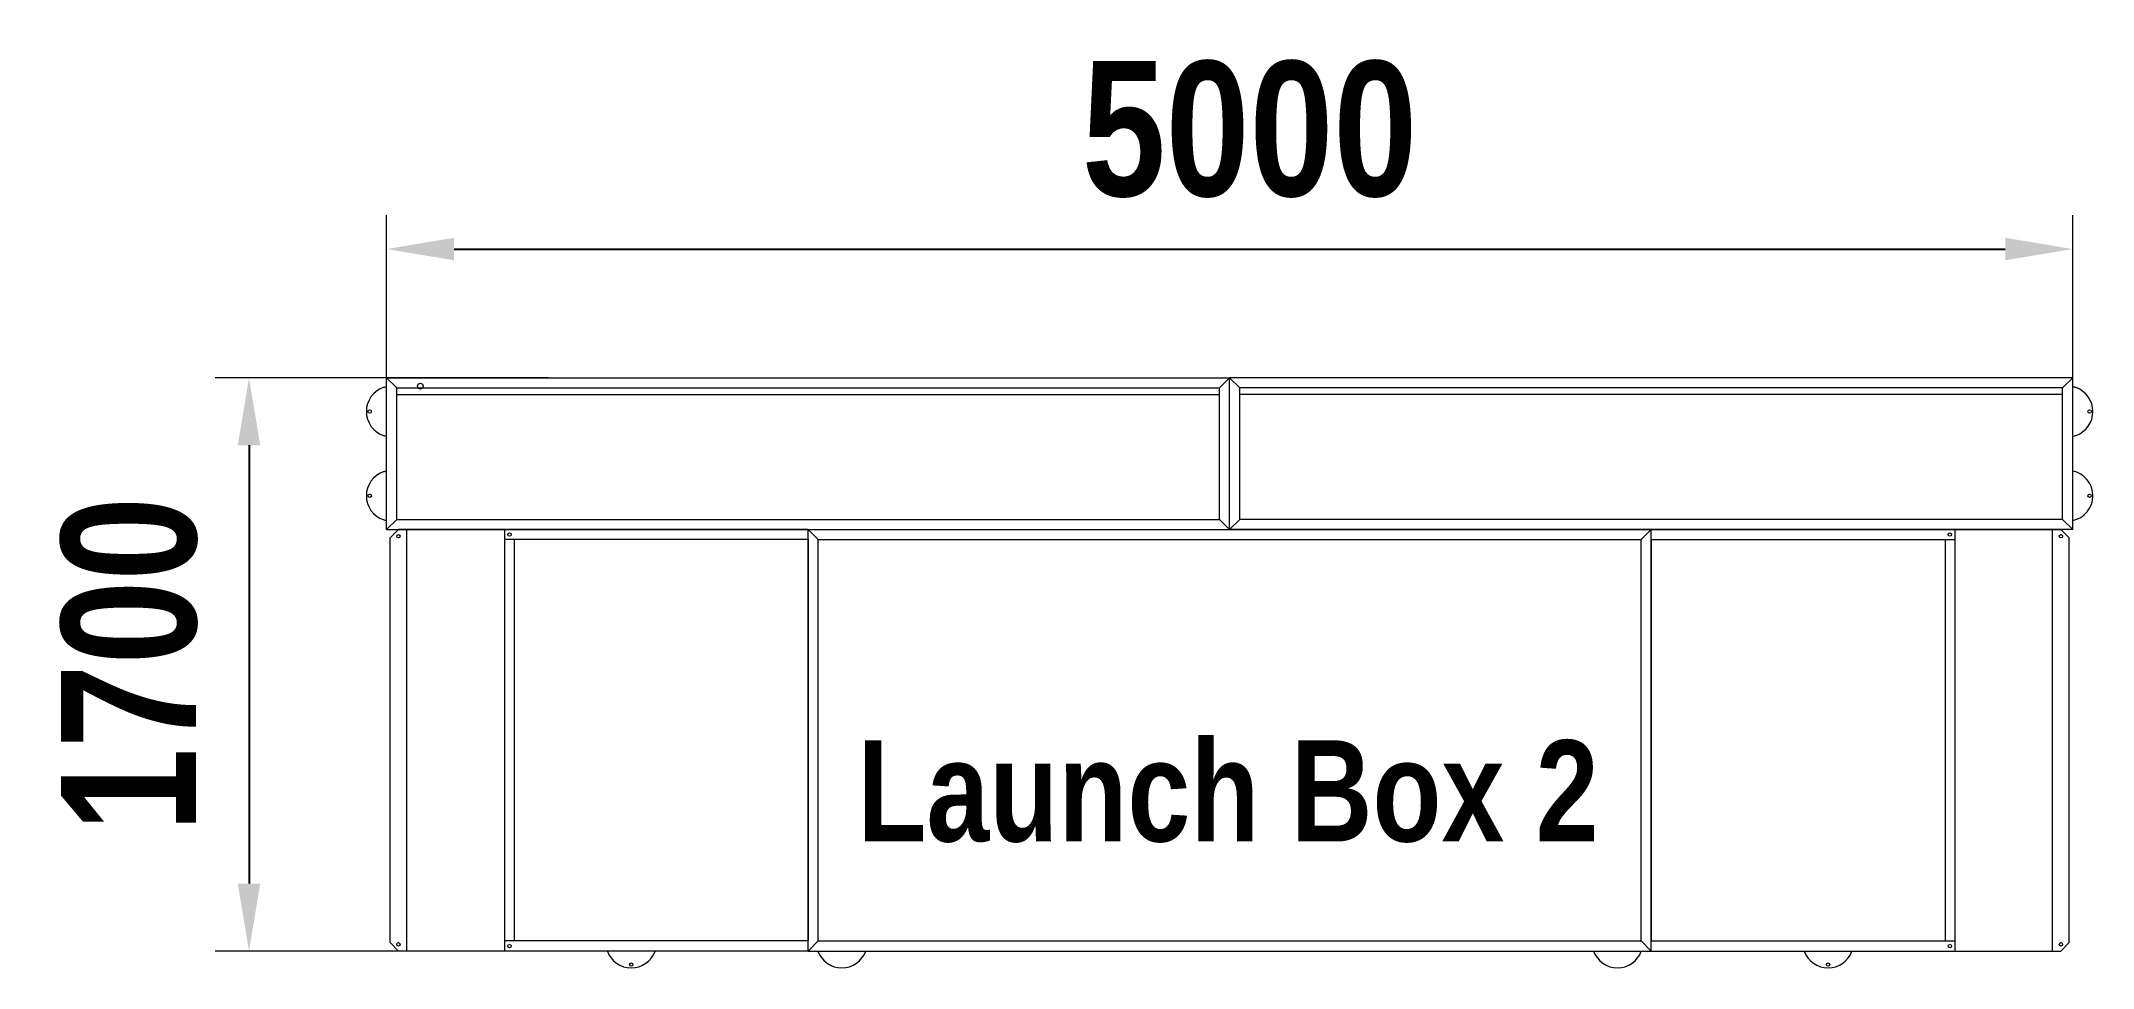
# Model space of a CAD drawing. Header units: millimetres. Extents: x 75792 to 81877, y -3087 to -339.
import ezdxf

# ---------------------------------------------------------------- set-up
doc = ezdxf.new("R2010")
doc.units = ezdxf.units.MM
doc.layers.add('DiKom', color=7, linetype='Continuous')
doc.styles.add('style1', font='arialbd.ttf', dxfattribs={"width": 0.8})
doc.dimstyles.new('1-50', dxfattribs={"dimtxt": 600, "dimasz": 300, "dimexe": 100, "dimexo": 0, "dimgap": 300, "dimtad": 1, "dimtxsty": 'style1', "dimcen": 200, "dimclrd": 7, "dimclre": 7, "dimclrt": 7, "dimadec": 1, "dimazin": 2, "dimtfac": 1, "dimtmove": 0, "dimatfit": 2, "dimfxl": 1, "dimlwd": 25, "dimlwe": 18, "dimarcsym": 0})

# ---------------------------------------------------------------- blocks, each defined once
blk = doc.blocks.new('*D67')
at = {"layer": 'Defpoints', "color": 0, "transparency": 16777216}
for p in [(81817.2, -955.5), (76817.2, -1670.5), (81817.2, -1670.5)]:
    blk.add_point(p, dxfattribs=at)
at = {"layer": 'DiKom', "color": 7, "lineweight": 18, "transparency": 16777216}
for p, q in [((76817.2, -1670.5), (76817.2, -855.5)), ((81817.2, -1670.5), (81817.2, -855.5))]:
    blk.add_line(p, q, dxfattribs=at)
at = {"layer": 'DiKom', "color": 7, "lineweight": 25, "transparency": 16777216}
blk.add_line((77017.2, -955.5), (81617.2, -955.5), dxfattribs=at)
at = {"layer": 'DiKom', "color": 7, "transparency": 16777216}
for points in [[(77017.2, -922.1), (77017.2, -988.8), (76817.2, -955.5)], [(81617.2, -922.1), (81617.2, -988.8), (81817.2, -955.5)]]:
    blk.add_solid(points, dxfattribs=at)
at = {"layer": 'DiKom', "color": 7, "transparency": 16777216, "insert": (79376.2, -601.2), "char_height": 400, "attachment_point": 5, "style": 'style1'}
blk.add_mtext('5000', dxfattribs=at)
blk = doc.blocks.new('*D68')
at = {"layer": 'Defpoints', "color": 0, "transparency": 16777216}
for p in [(77296.9, -1337.2), (76409.2, -3037.2), (77296.9, -3037.2)]:
    blk.add_point(p, dxfattribs=at)
at = {"layer": 'DiKom', "color": 7, "lineweight": 18, "transparency": 16777216}
for p, q in [((77296.9, -1337.2), (76309.2, -1337.2)), ((77296.9, -3037.2), (76309.2, -3037.2))]:
    blk.add_line(p, q, dxfattribs=at)
at = {"layer": 'DiKom', "color": 7, "lineweight": 25, "transparency": 16777216}
blk.add_line((76409.2, -1537.2), (76409.2, -2837.2), dxfattribs=at)
at = {"layer": 'DiKom', "color": 7, "transparency": 16777216}
for points in [[(76375.9, -1537.2), (76442.5, -1537.2), (76409.2, -1337.2)], [(76375.9, -2837.2), (76442.5, -2837.2), (76409.2, -3037.2)]]:
    blk.add_solid(points, dxfattribs=at)
at = {"layer": 'DiKom', "color": 7, "transparency": 16777216, "insert": (76055, -2187.2), "char_height": 400, "attachment_point": 5, "rotation": 90, "style": 'style1'}
blk.add_mtext('1700', dxfattribs=at)

msp = doc.modelspace()

# ---------------------------------------------------------------- linework, layer by layer
at = {"layer": 'DiKom', "color": 7, "linetype": 'Continuous', "lineweight": 15}
for p, q in [((76817.16, -1337.156), (79317.16, -1337.156)), ((76817.16, -1787.156), (76817.16, -1337.156)), ((76847.16, -1367.156), (76817.16, -1337.156)), ((79287.16, -1367.156), (79317.16, -1337.156)), ((79317.16, -1787.156), (79317.16, -1337.156)), ((81817.16, -1337.156), (79317.16, -1337.156)), ((79317.16, -1787.156), (79317.16, -1337.156)), ((79347.16, -1367.156), (79317.16, -1337.156)), ((81787.16, -1367.156), (81817.16, -1337.156)), ((81817.16, -1787.156), (81817.16, -1337.156)), ((76847.16, -1367.156), (79287.16, -1367.156)), ((76847.16, -1757.156), (76847.16, -1367.156)), ((76847.16, -1387.156), (79287.16, -1387.156)), ((79287.16, -1757.156), (79287.16, -1367.156)), ((81787.16, -1367.156), (79347.16, -1367.156)), ((79347.16, -1757.156), (79347.16, -1367.156)), ((81787.16, -1387.156), (79347.16, -1387.156)), ((81787.16, -1757.156), (81787.16, -1367.156)), ((76847.16, -1757.156), (76817.16, -1787.156)), ((76847.16, -1757.156), (79287.16, -1757.156)), ((76847.16, -1757.156), (79287.16, -1757.156)), ((79287.16, -1757.156), (79317.16, -1787.156)), ((79347.16, -1757.156), (79317.16, -1787.156)), ((81787.16, -1757.156), (79347.16, -1757.156)), ((81787.16, -1757.156), (79347.16, -1757.156)), ((81787.16, -1757.156), (81817.16, -1787.156)), ((76817.16, -1787.156), (79317.16, -1787.156)), ((76817.16, -1787.156), (79317.16, -1787.156)), ((76852.349, -1787.156), (76827.349, -1812.156)), ((76827.349, -3012.156), (76827.349, -1812.156)), ((76827.349, -3012.156), (76827.349, -1812.156)), ((77166.643, -1787.156), (76852.349, -1787.156)), ((76877.167, -3037.156), (76877.167, -1787.156)), ((78067.16, -1787.156), (77166.643, -1787.156)), ((77166.643, -1787.156), (77166.643, -3037.156)), ((77195.081, -1817.156), (77166.643, -1817.156)), ((77194.612, -1817.156), (77166.643, -1817.156)), ((78067.16, -1817.156), (77195.081, -1817.156)), ((77195.081, -1817.156), (77195.081, -3007.156)), ((78067.16, -1787.156), (80567.16, -1787.156)), ((78067.16, -3037.156), (78067.16, -1787.156)), ((78097.16, -1817.156), (78067.16, -1787.156)), ((78067.16, -1817.156), (78067.16, -3007.156)), ((78097.16, -1817.156), (80537.16, -1817.156)), ((78097.16, -3007.156), (78097.16, -1817.156)), ((81817.16, -1787.156), (79317.16, -1787.156)), ((81817.16, -1787.156), (79317.16, -1787.156)), ((80537.16, -1817.156), (80567.16, -1787.156)), ((80537.16, -3007.156), (80537.16, -1817.156)), ((80567.16, -1787.156), (81467.677, -1787.156)), ((80567.16, -3037.156), (80567.16, -1787.156)), ((80567.16, -1817.156), (80567.16, -3007.156)), ((80567.16, -1817.156), (81439.239, -1817.156)), ((81439.239, -1817.156), (81439.239, -3007.156)), ((81439.239, -1817.156), (81467.677, -1817.156)), ((81439.708, -1817.156), (81467.677, -1817.156)), ((81467.677, -1787.156), (81467.677, -3037.156)), ((81467.677, -1787.156), (81781.971, -1787.156)), ((81757.153, -3037.156), (81757.153, -1787.156)), ((81781.971, -1787.156), (81806.971, -1812.156)), ((81806.971, -3012.156), (81806.971, -1812.156)), ((81806.971, -3012.156), (81806.971, -1812.156)), ((76852.349, -3037.156), (76827.349, -3012.156)), ((77166.643, -3037.156), (76852.349, -3037.156)), ((77195.081, -3007.156), (77166.643, -3007.156)), ((77194.612, -3007.156), (77166.643, -3007.156)), ((78067.16, -3037.156), (77166.643, -3037.156)), ((78067.16, -3007.156), (77195.081, -3007.156)), ((78067.16, -3037.156), (78067.16, -3007.156)), ((78097.16, -3007.156), (78067.16, -3037.156)), ((78067.16, -3037.156), (80567.16, -3037.156)), ((78067.16, -3037.156), (80567.16, -3037.156)), ((78097.16, -3007.156), (80537.16, -3007.156)), ((78097.16, -3007.156), (80537.16, -3007.156)), ((80537.16, -3007.156), (80567.16, -3037.156)), ((80567.16, -3007.156), (81439.239, -3007.156)), ((80567.16, -3037.156), (81467.677, -3037.156)), ((81439.239, -3007.156), (81467.677, -3007.156)), ((81439.708, -3007.156), (81467.677, -3007.156)), ((81467.677, -3037.156), (81781.971, -3037.156)), ((81781.971, -3037.156), (81806.971, -3012.156))]:
    msp.add_line(p, q, dxfattribs=at)
for centre, radius in [((76917.16, -1362.156), 8.5), ((76767.16, -1437.156), 5), ((81867.16, -1437.156), 5), ((76767.16, -1687.156), 5), ((81867.16, -1687.156), 5), ((76852.258, -1807.156), 5), ((77181.643, -1802.156), 5), ((81452.677, -1802.156), 5), ((81782.062, -1807.156), 5), ((76852.258, -3017.156), 5), ((77181.643, -3022.156), 5), ((81452.677, -3022.156), 5), ((81782.062, -3017.156), 5), ((77542.57, -3077.156), 5), ((81091.75, -3077.156), 5)]:
    msp.add_circle(centre, radius, dxfattribs=at)
for centre, start, end in [((76832.16, -1437.156), 109.4712206, 250.5287794), ((76832.16, -1437.156), 101.536959, 109.4712206), ((81802.16, -1437.156), 70.5287794, 78.463041), ((81802.16, -1437.156), 289.4712206, 70.5287794), ((76832.16, -1437.156), 250.5287794, 258.463041), ((81802.16, -1437.156), 281.536959, 289.4712206), ((76832.16, -1687.156), 109.4712206, 250.5287794), ((76832.16, -1687.156), 101.536959, 109.4712206), ((81802.16, -1687.156), 281.536959, 78.463041), ((76832.16, -1687.156), 250.5287794, 258.463041), ((77542.57, -3012.156), 199.4712206, 340.5287794), ((78167.16, -3012.156), 199.4712206, 340.5287794), ((80467.16, -3012.156), 199.4712206, 340.5287794), ((81091.75, -3012.156), 199.4712206, 340.5287794)]:
    msp.add_arc(centre, 75, start, end, dxfattribs=at)

# ---------------------------------------------------------------- texts
at = {"layer": 'DiKom', "insert": (78213.301, -2412.156), "char_height": 300, "width": 2879.2195, "attachment_point": 1, "style": 'style1'}
msp.add_mtext('Launch Box 2', dxfattribs=at)

# ---------------------------------------------------------------- dimensions: what is measured, and where the dimension line sits
at = {"layer": 'DiKom'}
dim = msp.add_linear_dim(base=(81817.16, -955.46), p1=(76817.16, -1670.502), p2=(81817.16, -1670.502), dimstyle='1-50', override={"dimtxt": 400, "dimasz": 200, "dimgap": 150}, dxfattribs=at)
dim.commit()
dim.dimension.update_dxf_attribs({"geometry": '*D67', "text_midpoint": (79376.168, -955.46), "dimtype": 160})
dim = msp.add_linear_dim(base=(76409.197, -3037.156), p1=(77296.911, -1337.156), p2=(77296.911, -3037.156), angle=90, dimstyle='1-50', override={"dimtxt": 400, "dimasz": 200, "dimgap": 150}, dxfattribs=at)
dim.commit()
dim.dimension.update_dxf_attribs({"geometry": '*D68', "text_midpoint": (76409.197, -2187.156), "dimtype": 160})

doc.saveas('drawing.dxf')
